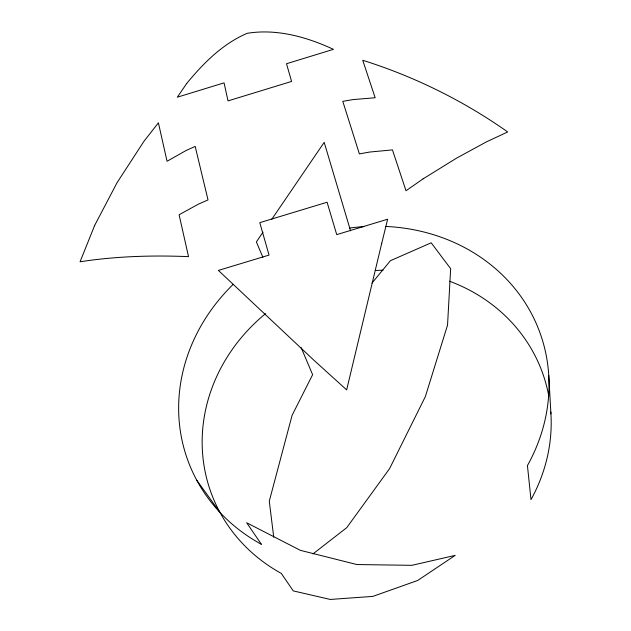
<?xml version="1.0" encoding="UTF-8"?>
<svg xmlns="http://www.w3.org/2000/svg" width="631" height="631" viewBox="0 0 631 631"><rect width="100%" height="100%" fill="white"/><g stroke="black" fill="none" stroke-linecap="round" stroke-linejoin="round"><path stroke-width="0.95" d="M262.985 232.192L256.367 241.91L262.875 257.259M271.811 219.241L324.192 142.338L350.568 230.851M371.99 283.067L390.408 260.698L431.186 242.809L450.652 268.672L447.537 325.123L425.357 396.599L389.564 468.659L346.734 527.674L312.905 553.955M196.785 480.286L219.896 512.285M301.145 347.586L312.621 374.68L292.098 415.316L269.287 501.148L273.736 537.273M548.749 375.39L550.934 413.912M550.8 411.94A176.223 160.463 -19.6 0 1 530.994 499.649L527.437 465.575A187.273 167.885 -19.6 0 0 385.644 226.434M265.564 313.646A176.223 160.463 -19.6 0 0 281.308 573.421L293.249 590.892L330.273 599.45L372.897 596.382L417.722 580.457L455.188 555.367L411.933 565.329L356.862 564.54L300.364 550.342L246.697 522.783L261.447 544.364A187.273 167.885 -19.6 0 1 233.241 284.313M375.271 270.525A176.223 160.463 -19.6 0 1 383.049 270.202M449.532 281.229A176.223 160.463 -19.6 0 1 548.789 396.15M349.44 228.059A187.273 167.885 -19.6 0 1 363.89 226.632M381.747 243.235L346.648 389.879L314.049 360.364L218.389 270.415L269.035 255.098L259.791 222.656L327.095 202.243L336.733 234.622L387.639 219.225L381.747 243.235M94.689 225.354L80.066 261.77C115.907 256.241 152.331 255.153 188.527 256.636L179.094 214.745L198.584 204.073L208.017 199.909L195.184 146.416L186.003 150.557L167.057 161.268L158.397 122.824L143.986 141.265L117.098 182.619L94.689 225.354M186.658 83.537L177.343 97.19L224.06 82.874L228.036 100.889L291.593 81.438L286.498 63.731L333.444 49.344C306.737 36.953 276.733 28.498 247.178 33.309C222.562 43.847 203.411 63.163 186.658 83.537M423.07 178.873L406.009 190.751L392.458 149.894L369.711 152.039L359.378 153.885L342.791 101.346L352.895 99.603L375.161 97.75L362.738 60.276C414.354 76.501 463.469 100.771 507.703 131.95L486.383 141.904L456.647 158.081L423.07 178.873"/></g></svg>
